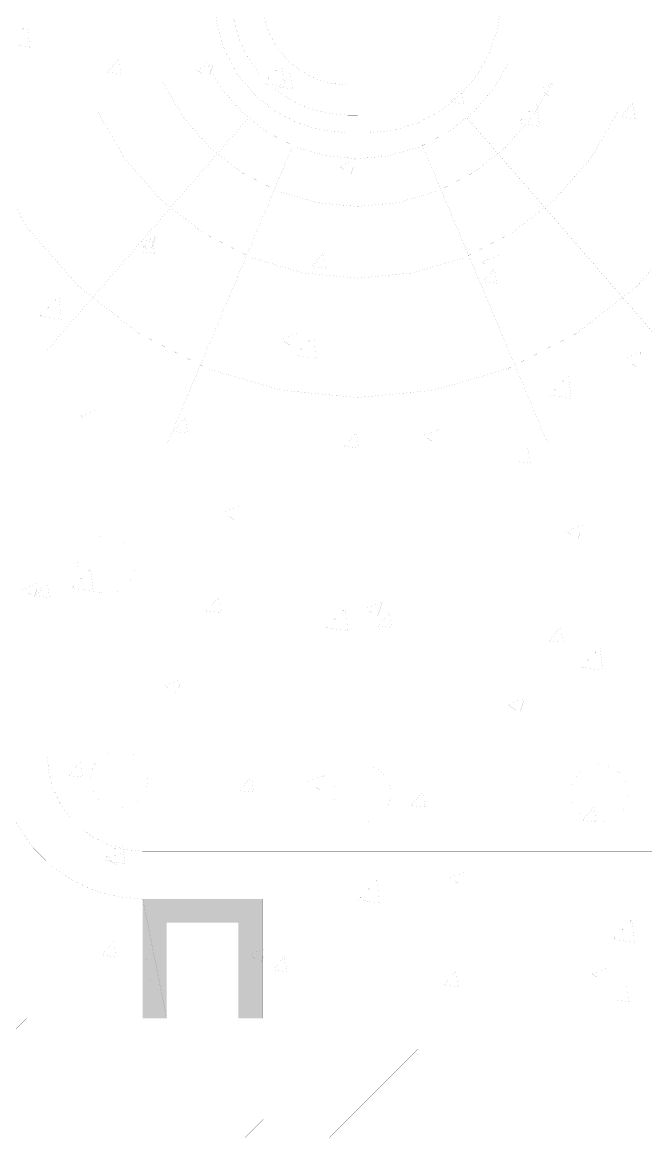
# Model space of a CAD drawing. Header units: millimetres. Extents: x -2171 to 1563, y -1758 to -1505.
# Drawn here: x 1366.955 to 1367.935, y -1601.994 to -1600.242 of the extents above; entities that cross this region are included whole.
import ezdxf

# ---------------------------------------------------------------- set-up
doc = ezdxf.new("R2010")
doc.units = ezdxf.units.MM
doc.linetypes.add('DOT', pattern=[0.025, 0, -0.025])
doc.layers.add('Tablet', color=7, linetype='Continuous', true_color=0x0180ff)

msp = doc.modelspace()

# ---------------------------------------------------------------- hatches: boundary and pattern name
at = {"layer": 'Tablet'}
for points in [[(1367.1822, -1601.806), (1367.1447, -1601.6185), (1367.1447, -1601.806)], [(1367.1822, -1601.6185), (1367.1447, -1601.6185), (1367.1822, -1601.806)], [(1367.2947, -1601.656), (1367.1822, -1601.6185), (1367.1822, -1601.656)], [(1367.2947, -1601.6185), (1367.1822, -1601.6185), (1367.2947, -1601.656)], [(1367.3322, -1601.806), (1367.2947, -1601.6185), (1367.2947, -1601.806)], [(1367.3322, -1601.6185), (1367.2947, -1601.6185), (1367.3322, -1601.806)]]:
    msp.add_hatch(color=1, dxfattribs=at).paths.add_polyline_path(points)

# ---------------------------------------------------------------- linework, layer by layer
at = {"layer": 'Tablet', "color": 7}
for points in [[(1366.9197, -1598.4685, 0.00006, 0.00006, 0), (1366.9197, -1601.3935, 0.00006, 0.00006, 0), (1366.9231, -1601.4326, 0.00006, 0.00006, 0), (1366.9333, -1601.4704, 0.00006, 0.00006, 0), (1366.9498, -1601.506, 0.00006, 0.00006, 0), (1366.9723, -1601.5381, 0.00006, 0.00006, 0), (1367.0001, -1601.5658, 0.00006, 0.00006, 0), (1367.0322, -1601.5883, 0.00006, 0.00006, 0), (1367.0677, -1601.6049, 0.00006, 0.00006, 0), (1367.1056, -1601.6151, 0.00006, 0.00006, 0), (1367.1447, -1601.6185, 0.00006, 0.00006, 0), (1368.1947, -1601.6185, 0.00006, 0.00006, 0), (1368.2338, -1601.6151, 0.00006, 0.00006, 0), (1368.2716, -1601.6049, 0.00006, 0.00006, 0), (1368.3072, -1601.5883, 0.00006, 0.00006, 0), (1368.3393, -1601.5658, 0.00006, 0.00006, 0), (1368.367, -1601.5381, 0.00006, 0.00006, 0), (1368.3895, -1601.506, 0.00006, 0.00006, 0), (1368.4061, -1601.4704, 0.00006, 0.00006, 0), (1368.4163, -1601.4326, 0.00006, 0.00006, 0), (1368.4197, -1601.3935, 0.00006, 0.00006, 0), (1368.4197, -1598.4685, 0.00006, 0.00006, 0)], [(1368.3447, -1598.4685, 0.00006, 0.00006, 0), (1368.3447, -1601.3935, 0.00006, 0.00006, 0), (1368.3424, -1601.4195, 0.00006, 0.00006, 0), (1368.3356, -1601.4448, 0.00006, 0.00006, 0), (1368.3246, -1601.4685, 0.00006, 0.00006, 0), (1368.3096, -1601.4899, 0.00006, 0.00006, 0), (1368.2911, -1601.5084, 0.00006, 0.00006, 0), (1368.2697, -1601.5234, 0.00006, 0.00006, 0), (1368.246, -1601.5344, 0.00006, 0.00006, 0), (1368.2207, -1601.5412, 0.00006, 0.00006, 0), (1368.1947, -1601.5435, 0.00006, 0.00006, 0), (1367.1447, -1601.5435, 0.00006, 0.00006, 0), (1367.1186, -1601.5412, 0.00006, 0.00006, 0), (1367.0934, -1601.5344, 0.00006, 0.00006, 0), (1367.0697, -1601.5234, 0.00006, 0.00006, 0), (1367.0483, -1601.5084, 0.00006, 0.00006, 0), (1367.0298, -1601.4899, 0.00006, 0.00006, 0), (1367.0148, -1601.4685, 0.00006, 0.00006, 0), (1367.0037, -1601.4448, 0.00006, 0.00006, 0), (1366.997, -1601.4195, 0.00006, 0.00006, 0), (1366.9947, -1601.3935, 0.00006, 0.00006, 0), (1366.9947, -1598.4685, 0.00006, 0.00006, 0)], [(1367.4822, -1600.3402, 0.00006, 0.00006, 0), (1367.4672, -1600.3402, 0.00006, 0.00006, 0), (1367.4408, -1600.3376, 0.00006, 0.00006, 0), (1367.4155, -1600.33, 0.00006, 0.00006, 0), (1367.3922, -1600.3175, 0.00006, 0.00006, 0), (1367.3717, -1600.3007, 0.00006, 0.00006, 0), (1367.3549, -1600.2802, 0.00006, 0.00006, 0), (1367.3425, -1600.2569, 0.00006, 0.00006, 0), (1367.3348, -1600.2316, 0.00006, 0.00006, 0), (1367.3322, -1600.2052, 0.00006, 0.00006, 0), (1367.3322, -1598.9709, 0.00006, 0.00006, 0)], [(1367.7072, -1598.9935, 0.00006, 0.00006, 0), (1367.7072, -1600.2052, 0.00006, 0.00006, 0), (1367.7031, -1600.2462, 0.00006, 0.00006, 0), (1367.6912, -1600.2856, 0.00006, 0.00006, 0), (1367.6718, -1600.3219, 0.00006, 0.00006, 0), (1367.6457, -1600.3537, 0.00006, 0.00006, 0), (1367.6139, -1600.3798, 0.00006, 0.00006, 0), (1367.5775, -1600.3992, 0.00006, 0.00006, 0), (1367.5382, -1600.4112, 0.00006, 0.00006, 0), (1367.4972, -1600.4152, 0.00006, 0.00006, 0), (1367.4822, -1600.4152, 0.00006, 0.00006, 0), (1367.4672, -1600.4152, 0.00006, 0.00006, 0), (1367.4262, -1600.4112, 0.00006, 0.00006, 0), (1367.3868, -1600.3992, 0.00006, 0.00006, 0), (1367.3505, -1600.3798, 0.00006, 0.00006, 0), (1367.3187, -1600.3537, 0.00006, 0.00006, 0), (1367.2926, -1600.3219, 0.00006, 0.00006, 0), (1367.2732, -1600.2856, 0.00006, 0.00006, 0), (1367.2612, -1600.2462, 0.00006, 0.00006, 0), (1367.2572, -1600.2052, 0.00006, 0.00006, 0), (1367.2572, -1598.9935, 0.00006, 0.00006, 0)], [(1367.4822, -1600.3875, 0.00006, 0.00006, 0), (1367.4672, -1600.3875, 0.00006, 0.00006, 0), (1367.4355, -1600.3847, 0.00006, 0.00006, 0), (1367.4049, -1600.3765, 0.00006, 0.00006, 0), (1367.3761, -1600.3631, 0.00006, 0.00006, 0), (1367.35, -1600.3448, 0.00006, 0.00006, 0), (1367.3276, -1600.3224, 0.00006, 0.00006, 0), (1367.3094, -1600.2964, 0.00006, 0.00006, 0), (1367.2959, -1600.2676, 0.00006, 0.00006, 0), (1367.2877, -1600.2369, 0.00006, 0.00006, 0), (1367.2849, -1600.2052, 0.00006, 0.00006, 0), (1367.2849, -1598.9935, 0.00006, 0.00006, 0)]]:
    msp.add_lwpolyline(points, format="xyseb", dxfattribs=at)
at = {"layer": 'Tablet', "color": 8}
for points in [[(1364.4822, -1598.6185, 0.000045, 0.000045, 0), (1364.4822, -1599.181, 0.000045, 0.000045, 0), (1366.7322, -1599.181, 0.000045, 0.000045, 0), (1366.7322, -1601.806, 0.000045, 0.000045, 0), (1368.6072, -1601.806, 0.000045, 0.000045, 0), (1368.6072, -1599.181, 0.000045, 0.000045, 0), (1370.8572, -1599.181, 0.000045, 0.000045, 0)], [(1366.9632, -1600.2452, 0.000045, 0.000045, 0), (1366.934, -1600.2756, 0.000045, 0.000045, 0)], [(1366.9632, -1600.2452, 0.000045, 0.000045, 0), (1366.9673, -1600.2808, 0.000045, 0.000045, 0)], [(1366.9673, -1600.2808, 0.000045, 0.000045, 0), (1366.934, -1600.2756, 0.000045, 0.000045, 0)], [(1367.1069, -1600.2987, 0.000045, 0.000045, 0), (1367.0889, -1600.3203, 0.000045, 0.000045, 0)], [(1367.1069, -1600.2987, 0.000045, 0.000045, 0), (1367.1113, -1600.3222, 0.000045, 0.000045, 0)], [(1367.2556, -1600.3064, 0.000045, 0.000045, 0), (1367.2294, -1600.3165, 0.000045, 0.000045, 0)], [(1367.248, -1600.329, 0.000045, 0.000045, 0), (1367.2294, -1600.3165, 0.000045, 0.000045, 0)], [(1367.2556, -1600.3064, 0.000045, 0.000045, 0), (1367.248, -1600.329, 0.000045, 0.000045, 0)], [(1367.3634, -1600.3072, 0.000045, 0.000045, 0), (1367.3342, -1600.3377, 0.000045, 0.000045, 0)], [(1367.3634, -1600.3072, 0.000045, 0.000045, 0), (1367.3675, -1600.3429, 0.000045, 0.000045, 0)], [(1367.1113, -1600.3222, 0.000045, 0.000045, 0), (1367.0889, -1600.3203, 0.000045, 0.000045, 0)], [(1367.3759, -1600.3223, 0.000045, 0.000045, 0), (1367.3578, -1600.3438, 0.000045, 0.000045, 0)], [(1367.3759, -1600.3223, 0.000045, 0.000045, 0), (1367.3802, -1600.3458, 0.000045, 0.000045, 0)], [(1367.3675, -1600.3429, 0.000045, 0.000045, 0), (1367.3342, -1600.3377, 0.000045, 0.000045, 0)], [(1367.3802, -1600.3458, 0.000045, 0.000045, 0), (1367.3578, -1600.3438, 0.000045, 0.000045, 0)], [(1367.6449, -1600.3458, 0.000045, 0.000045, 0), (1367.6268, -1600.3673, 0.000045, 0.000045, 0)], [(1367.6449, -1600.3458, 0.000045, 0.000045, 0), (1367.6492, -1600.3693, 0.000045, 0.000045, 0)], [(1367.7946, -1600.3364, 0.000045, 0.000045, 0), (1367.7683, -1600.3465, 0.000045, 0.000045, 0)], [(1367.787, -1600.3591, 0.000045, 0.000045, 0), (1367.7683, -1600.3465, 0.000045, 0.000045, 0)], [(1367.7946, -1600.3364, 0.000045, 0.000045, 0), (1367.787, -1600.3591, 0.000045, 0.000045, 0)], [(1367.6492, -1600.3693, 0.000045, 0.000045, 0), (1367.6268, -1600.3673, 0.000045, 0.000045, 0)], [(1367.7636, -1600.3693, 0.000045, 0.000045, 0), (1367.7344, -1600.3997, 0.000045, 0.000045, 0)], [(1367.7636, -1600.3693, 0.000045, 0.000045, 0), (1367.7678, -1600.4049, 0.000045, 0.000045, 0)], [(1367.9138, -1600.3693, 0.000045, 0.000045, 0), (1367.8958, -1600.3909, 0.000045, 0.000045, 0)], [(1367.9138, -1600.3693, 0.000045, 0.000045, 0), (1367.9182, -1600.3928, 0.000045, 0.000045, 0)], [(1367.7678, -1600.4049, 0.000045, 0.000045, 0), (1367.7344, -1600.3997, 0.000045, 0.000045, 0)], [(1367.9182, -1600.3928, 0.000045, 0.000045, 0), (1367.8958, -1600.3909, 0.000045, 0.000045, 0)], [(1367.4795, -1600.4574, 0.000045, 0.000045, 0), (1367.4532, -1600.4674, 0.000045, 0.000045, 0)], [(1367.4795, -1600.4574, 0.000045, 0.000045, 0), (1367.4719, -1600.48, 0.000045, 0.000045, 0)], [(1367.4719, -1600.48, 0.000045, 0.000045, 0), (1367.4532, -1600.4674, 0.000045, 0.000045, 0)], [(1367.1644, -1600.5783, 0.000045, 0.000045, 0), (1367.1381, -1600.5884, 0.000045, 0.000045, 0)], [(1367.1644, -1600.5783, 0.000045, 0.000045, 0), (1367.1568, -1600.601, 0.000045, 0.000045, 0)], [(1367.1568, -1600.601, 0.000045, 0.000045, 0), (1367.1381, -1600.5884, 0.000045, 0.000045, 0)], [(1367.159, -1600.5808, 0.000045, 0.000045, 0), (1367.1409, -1600.6023, 0.000045, 0.000045, 0)], [(1367.159, -1600.5808, 0.000045, 0.000045, 0), (1367.1633, -1600.6043, 0.000045, 0.000045, 0)], [(1367.1633, -1600.6043, 0.000045, 0.000045, 0), (1367.1409, -1600.6023, 0.000045, 0.000045, 0)], [(1367.4279, -1600.6043, 0.000045, 0.000045, 0), (1367.4099, -1600.6259, 0.000045, 0.000045, 0)], [(1367.4279, -1600.6043, 0.000045, 0.000045, 0), (1367.4323, -1600.6278, 0.000045, 0.000045, 0)], [(1367.7033, -1600.6083, 0.000045, 0.000045, 0), (1367.6771, -1600.6184, 0.000045, 0.000045, 0)], [(1367.7033, -1600.6083, 0.000045, 0.000045, 0), (1367.6957, -1600.631, 0.000045, 0.000045, 0)], [(1367.4323, -1600.6278, 0.000045, 0.000045, 0), (1367.4099, -1600.6259, 0.000045, 0.000045, 0)], [(1367.6957, -1600.631, 0.000045, 0.000045, 0), (1367.6771, -1600.6184, 0.000045, 0.000045, 0)], [(1367.6969, -1600.6279, 0.000045, 0.000045, 0), (1367.6788, -1600.6494, 0.000045, 0.000045, 0)], [(1367.6969, -1600.6279, 0.000045, 0.000045, 0), (1367.7012, -1600.6514, 0.000045, 0.000045, 0)], [(1367.7012, -1600.6514, 0.000045, 0.000045, 0), (1367.6788, -1600.6494, 0.000045, 0.000045, 0)], [(1367.0129, -1600.6725, 0.000045, 0.000045, 0), (1366.9837, -1600.703, 0.000045, 0.000045, 0)], [(1367.0129, -1600.6725, 0.000045, 0.000045, 0), (1367.017, -1600.7081, 0.000045, 0.000045, 0)], [(1367.017, -1600.7081, 0.000045, 0.000045, 0), (1366.9837, -1600.703, 0.000045, 0.000045, 0)], [(1367.3882, -1600.7293, 0.000045, 0.000045, 0), (1367.362, -1600.7394, 0.000045, 0.000045, 0)], [(1367.3882, -1600.7293, 0.000045, 0.000045, 0), (1367.3806, -1600.7519, 0.000045, 0.000045, 0)], [(1367.4131, -1600.7346, 0.000045, 0.000045, 0), (1367.3839, -1600.765, 0.000045, 0.000045, 0)], [(1367.4131, -1600.7346, 0.000045, 0.000045, 0), (1367.4173, -1600.7702, 0.000045, 0.000045, 0)], [(1367.3806, -1600.7519, 0.000045, 0.000045, 0), (1367.362, -1600.7394, 0.000045, 0.000045, 0)], [(1367.4173, -1600.7702, 0.000045, 0.000045, 0), (1367.3839, -1600.765, 0.000045, 0.000045, 0)], [(1367.9272, -1600.7593, 0.000045, 0.000045, 0), (1367.9009, -1600.7694, 0.000045, 0.000045, 0)], [(1367.9196, -1600.782, 0.000045, 0.000045, 0), (1367.9009, -1600.7694, 0.000045, 0.000045, 0)], [(1367.9272, -1600.7593, 0.000045, 0.000045, 0), (1367.9196, -1600.782, 0.000045, 0.000045, 0)], [(1367.8133, -1600.7967, 0.000045, 0.000045, 0), (1367.7841, -1600.8271, 0.000045, 0.000045, 0)], [(1367.8133, -1600.7967, 0.000045, 0.000045, 0), (1367.8175, -1600.8323, 0.000045, 0.000045, 0)], [(1367.8175, -1600.8323, 0.000045, 0.000045, 0), (1367.7841, -1600.8271, 0.000045, 0.000045, 0)], [(1367.0732, -1600.8502, 0.000045, 0.000045, 0), (1367.0469, -1600.8603, 0.000045, 0.000045, 0)], [(1367.0656, -1600.8729, 0.000045, 0.000045, 0), (1367.0469, -1600.8603, 0.000045, 0.000045, 0)], [(1367.0732, -1600.8502, 0.000045, 0.000045, 0), (1367.0656, -1600.8729, 0.000045, 0.000045, 0)], [(1367.211, -1600.8629, 0.000045, 0.000045, 0), (1367.1929, -1600.8844, 0.000045, 0.000045, 0)], [(1367.211, -1600.8629, 0.000045, 0.000045, 0), (1367.2153, -1600.8864, 0.000045, 0.000045, 0)], [(1367.2153, -1600.8864, 0.000045, 0.000045, 0), (1367.1929, -1600.8844, 0.000045, 0.000045, 0)], [(1367.48, -1600.8864, 0.000045, 0.000045, 0), (1367.4619, -1600.9079, 0.000045, 0.000045, 0)], [(1367.48, -1600.8864, 0.000045, 0.000045, 0), (1367.4843, -1600.9099, 0.000045, 0.000045, 0)], [(1367.6121, -1600.8803, 0.000045, 0.000045, 0), (1367.5858, -1600.8903, 0.000045, 0.000045, 0)], [(1367.6045, -1600.9029, 0.000045, 0.000045, 0), (1367.5858, -1600.8903, 0.000045, 0.000045, 0)], [(1367.6121, -1600.8803, 0.000045, 0.000045, 0), (1367.6045, -1600.9029, 0.000045, 0.000045, 0)], [(1367.4843, -1600.9099, 0.000045, 0.000045, 0), (1367.4619, -1600.9079, 0.000045, 0.000045, 0)], [(1367.7489, -1600.9099, 0.000045, 0.000045, 0), (1367.7309, -1600.9315, 0.000045, 0.000045, 0)], [(1367.7489, -1600.9099, 0.000045, 0.000045, 0), (1367.7533, -1600.9334, 0.000045, 0.000045, 0)], [(1367.7533, -1600.9334, 0.000045, 0.000045, 0), (1367.7309, -1600.9315, 0.000045, 0.000045, 0)], [(1367.297, -1601.0012, 0.000045, 0.000045, 0), (1367.2707, -1601.0113, 0.000045, 0.000045, 0)], [(1367.2894, -1601.0239, 0.000045, 0.000045, 0), (1367.2707, -1601.0113, 0.000045, 0.000045, 0)], [(1367.297, -1601.0012, 0.000045, 0.000045, 0), (1367.2894, -1601.0239, 0.000045, 0.000045, 0)], [(1367.8359, -1601.0313, 0.000045, 0.000045, 0), (1367.8097, -1601.0413, 0.000045, 0.000045, 0)], [(1367.8359, -1601.0313, 0.000045, 0.000045, 0), (1367.8283, -1601.0539, 0.000045, 0.000045, 0)], [(1367.8283, -1601.0539, 0.000045, 0.000045, 0), (1367.8097, -1601.0413, 0.000045, 0.000045, 0)], [(1367.0626, -1601.0999, 0.000045, 0.000045, 0), (1367.0334, -1601.1303, 0.000045, 0.000045, 0)], [(1367.0626, -1601.0999, 0.000045, 0.000045, 0), (1367.0668, -1601.1355, 0.000045, 0.000045, 0)], [(1366.9819, -1601.1222, 0.000045, 0.000045, 0), (1366.9557, -1601.1322, 0.000045, 0.000045, 0)], [(1366.9819, -1601.1222, 0.000045, 0.000045, 0), (1366.9743, -1601.1448, 0.000045, 0.000045, 0)], [(1366.9941, -1601.1214, 0.000045, 0.000045, 0), (1366.976, -1601.143, 0.000045, 0.000045, 0)], [(1366.9941, -1601.1214, 0.000045, 0.000045, 0), (1366.9984, -1601.1449, 0.000045, 0.000045, 0)], [(1366.9743, -1601.1448, 0.000045, 0.000045, 0), (1366.9557, -1601.1322, 0.000045, 0.000045, 0)], [(1367.0668, -1601.1355, 0.000045, 0.000045, 0), (1367.0334, -1601.1303, 0.000045, 0.000045, 0)], [(1366.9984, -1601.1449, 0.000045, 0.000045, 0), (1366.976, -1601.143, 0.000045, 0.000045, 0)], [(1367.263, -1601.1449, 0.000045, 0.000045, 0), (1367.2449, -1601.1665, 0.000045, 0.000045, 0)], [(1367.263, -1601.1449, 0.000045, 0.000045, 0), (1367.2674, -1601.1684, 0.000045, 0.000045, 0)], [(1367.5208, -1601.1522, 0.000045, 0.000045, 0), (1367.4946, -1601.1623, 0.000045, 0.000045, 0)], [(1367.5208, -1601.1522, 0.000045, 0.000045, 0), (1367.5132, -1601.1749, 0.000045, 0.000045, 0)], [(1367.2674, -1601.1684, 0.000045, 0.000045, 0), (1367.2449, -1601.1665, 0.000045, 0.000045, 0)], [(1367.4628, -1601.162, 0.000045, 0.000045, 0), (1367.4336, -1601.1924, 0.000045, 0.000045, 0)], [(1367.4628, -1601.162, 0.000045, 0.000045, 0), (1367.467, -1601.1976, 0.000045, 0.000045, 0)], [(1367.5132, -1601.1749, 0.000045, 0.000045, 0), (1367.4946, -1601.1623, 0.000045, 0.000045, 0)], [(1367.532, -1601.1685, 0.000045, 0.000045, 0), (1367.5139, -1601.19, 0.000045, 0.000045, 0)], [(1367.532, -1601.1685, 0.000045, 0.000045, 0), (1367.5363, -1601.192, 0.000045, 0.000045, 0)], [(1367.467, -1601.1976, 0.000045, 0.000045, 0), (1367.4336, -1601.1924, 0.000045, 0.000045, 0)], [(1367.5363, -1601.192, 0.000045, 0.000045, 0), (1367.5139, -1601.19, 0.000045, 0.000045, 0)], [(1367.801, -1601.192, 0.000045, 0.000045, 0), (1367.7829, -1601.2135, 0.000045, 0.000045, 0)], [(1367.801, -1601.192, 0.000045, 0.000045, 0), (1367.8053, -1601.2155, 0.000045, 0.000045, 0)], [(1367.8053, -1601.2155, 0.000045, 0.000045, 0), (1367.7829, -1601.2135, 0.000045, 0.000045, 0)], [(1367.863, -1601.224, 0.000045, 0.000045, 0), (1367.8338, -1601.2545, 0.000045, 0.000045, 0)], [(1367.863, -1601.224, 0.000045, 0.000045, 0), (1367.8672, -1601.2597, 0.000045, 0.000045, 0)], [(1367.8672, -1601.2596, 0.000045, 0.000045, 0), (1367.8338, -1601.2545, 0.000045, 0.000045, 0)], [(1367.2058, -1601.2731, 0.000045, 0.000045, 0), (1367.1795, -1601.2832, 0.000045, 0.000045, 0)], [(1367.2058, -1601.2732, 0.000045, 0.000045, 0), (1367.1981, -1601.2958, 0.000045, 0.000045, 0)], [(1367.1981, -1601.2958, 0.000045, 0.000045, 0), (1367.1795, -1601.2832, 0.000045, 0.000045, 0)], [(1367.7447, -1601.3032, 0.000045, 0.000045, 0), (1367.7184, -1601.3133, 0.000045, 0.000045, 0)], [(1367.7371, -1601.3258, 0.000045, 0.000045, 0), (1367.7184, -1601.3133, 0.000045, 0.000045, 0)], [(1367.7447, -1601.3032, 0.000045, 0.000045, 0), (1367.7371, -1601.3258, 0.000045, 0.000045, 0)], [(1367.0461, -1601.4035, 0.000045, 0.000045, 0), (1367.028, -1601.425, 0.000045, 0.000045, 0)], [(1367.0461, -1601.4035, 0.000045, 0.000045, 0), (1367.0504, -1601.427, 0.000045, 0.000045, 0)], [(1367.0504, -1601.427, 0.000045, 0.000045, 0), (1367.028, -1601.425, 0.000045, 0.000045, 0)], [(1367.3151, -1601.427, 0.000045, 0.000045, 0), (1367.297, -1601.4486, 0.000045, 0.000045, 0)], [(1367.3151, -1601.427, 0.000045, 0.000045, 0), (1367.3194, -1601.4505, 0.000045, 0.000045, 0)], [(1367.4296, -1601.4241, 0.000045, 0.000045, 0), (1367.4033, -1601.4342, 0.000045, 0.000045, 0)], [(1367.422, -1601.4468, 0.000045, 0.000045, 0), (1367.4033, -1601.4342, 0.000045, 0.000045, 0)], [(1367.4296, -1601.4241, 0.000045, 0.000045, 0), (1367.422, -1601.4468, 0.000045, 0.000045, 0)], [(1367.3194, -1601.4505, 0.000045, 0.000045, 0), (1367.297, -1601.4486, 0.000045, 0.000045, 0)], [(1367.584, -1601.4505, 0.000045, 0.000045, 0), (1367.566, -1601.4721, 0.000045, 0.000045, 0)], [(1367.584, -1601.4505, 0.000045, 0.000045, 0), (1367.5884, -1601.4741, 0.000045, 0.000045, 0)], [(1367.5884, -1601.474, 0.000045, 0.000045, 0), (1367.566, -1601.4721, 0.000045, 0.000045, 0)], [(1367.853, -1601.4741, 0.000045, 0.000045, 0), (1367.8349, -1601.4956, 0.000045, 0.000045, 0)], [(1367.853, -1601.4741, 0.000045, 0.000045, 0), (1367.8573, -1601.4976, 0.000045, 0.000045, 0)], [(1367.8573, -1601.4976, 0.000045, 0.000045, 0), (1367.8349, -1601.4956, 0.000045, 0.000045, 0)], [(1367.1123, -1601.5273, 0.000045, 0.000045, 0), (1367.0831, -1601.5577, 0.000045, 0.000045, 0)], [(1367.1123, -1601.5273, 0.000045, 0.000045, 0), (1367.1165, -1601.5629, 0.000045, 0.000045, 0)], [(1367.1165, -1601.5629, 0.000045, 0.000045, 0), (1367.0831, -1601.5577, 0.000045, 0.000045, 0)], [(1367.1145, -1601.5451, 0.000045, 0.000045, 0), (1367.0883, -1601.5552, 0.000045, 0.000045, 0)], [(1367.1069, -1601.5677, 0.000045, 0.000045, 0), (1367.0883, -1601.5552, 0.000045, 0.000045, 0)], [(1367.1145, -1601.5451, 0.000045, 0.000045, 0), (1367.1069, -1601.5677, 0.000045, 0.000045, 0)], [(1367.6534, -1601.5751, 0.000045, 0.000045, 0), (1367.6272, -1601.5852, 0.000045, 0.000045, 0)], [(1367.6534, -1601.5751, 0.000045, 0.000045, 0), (1367.6458, -1601.5978, 0.000045, 0.000045, 0)], [(1367.5126, -1601.5893, 0.000045, 0.000045, 0), (1367.4833, -1601.6198, 0.000045, 0.000045, 0)], [(1367.5125, -1601.5893, 0.000045, 0.000045, 0), (1367.5167, -1601.6249, 0.000045, 0.000045, 0)], [(1367.6458, -1601.5978, 0.000045, 0.000045, 0), (1367.6272, -1601.5852, 0.000045, 0.000045, 0)], [(1367.5167, -1601.6249, 0.000045, 0.000045, 0), (1367.4833, -1601.6198, 0.000045, 0.000045, 0)], [(1367.9128, -1601.6514, 0.000045, 0.000045, 0), (1367.8836, -1601.6818, 0.000045, 0.000045, 0)], [(1367.9128, -1601.6514, 0.000045, 0.000045, 0), (1367.9169, -1601.687, 0.000045, 0.000045, 0)], [(1367.9169, -1601.687, 0.000045, 0.000045, 0), (1367.8836, -1601.6818, 0.000045, 0.000045, 0)], [(1367.0981, -1601.6856, 0.000045, 0.000045, 0), (1367.08, -1601.7071, 0.000045, 0.000045, 0)], [(1367.0981, -1601.6856, 0.000045, 0.000045, 0), (1367.1025, -1601.7091, 0.000045, 0.000045, 0)], [(1367.3383, -1601.6961, 0.000045, 0.000045, 0), (1367.3121, -1601.7061, 0.000045, 0.000045, 0)], [(1367.3383, -1601.6961, 0.000045, 0.000045, 0), (1367.3307, -1601.7187, 0.000045, 0.000045, 0)], [(1367.1025, -1601.7091, 0.000045, 0.000045, 0), (1367.08, -1601.7071, 0.000045, 0.000045, 0)], [(1367.3307, -1601.7187, 0.000045, 0.000045, 0), (1367.3121, -1601.7061, 0.000045, 0.000045, 0)], [(1367.3671, -1601.7091, 0.000045, 0.000045, 0), (1367.349, -1601.7306, 0.000045, 0.000045, 0)], [(1367.3671, -1601.7091, 0.000045, 0.000045, 0), (1367.3714, -1601.7326, 0.000045, 0.000045, 0)], [(1367.3714, -1601.7326, 0.000045, 0.000045, 0), (1367.349, -1601.7306, 0.000045, 0.000045, 0)], [(1367.6361, -1601.7326, 0.000045, 0.000045, 0), (1367.618, -1601.7542, 0.000045, 0.000045, 0)], [(1367.6361, -1601.7326, 0.000045, 0.000045, 0), (1367.6404, -1601.7561, 0.000045, 0.000045, 0)], [(1367.8773, -1601.7261, 0.000045, 0.000045, 0), (1367.851, -1601.7362, 0.000045, 0.000045, 0)], [(1367.8697, -1601.7488, 0.000045, 0.000045, 0), (1367.851, -1601.7362, 0.000045, 0.000045, 0)], [(1367.8773, -1601.7261, 0.000045, 0.000045, 0), (1367.8697, -1601.7488, 0.000045, 0.000045, 0)], [(1367.6404, -1601.7561, 0.000045, 0.000045, 0), (1367.618, -1601.7542, 0.000045, 0.000045, 0)], [(1367.905, -1601.7561, 0.000045, 0.000045, 0), (1367.887, -1601.7777, 0.000045, 0.000045, 0)], [(1367.905, -1601.7561, 0.000045, 0.000045, 0), (1367.9094, -1601.7797, 0.000045, 0.000045, 0)], [(1367.9094, -1601.7797, 0.000045, 0.000045, 0), (1367.887, -1601.7777, 0.000045, 0.000045, 0)]]:
    msp.add_lwpolyline(points, format="xyseb", dxfattribs=at)
at = {"layer": 'Tablet', "color": 7, "linetype": 'DOT'}
for points in [[(1367.7205, -1600.3035, 0.00006, 0.00006, 0), (1367.6955, -1600.3465, 0.00006, 0.00006, 0), (1367.6628, -1600.384, 0.00006, 0.00006, 0), (1367.6237, -1600.4146, 0.00006, 0.00006, 0), (1367.5794, -1600.4373, 0.00006, 0.00006, 0), (1367.5317, -1600.4513, 0.00006, 0.00006, 0), (1367.4822, -1600.456, 0.00006, 0.00006, 0), (1367.4327, -1600.4513, 0.00006, 0.00006, 0), (1367.3849, -1600.4373, 0.00006, 0.00006, 0), (1367.3407, -1600.4146, 0.00006, 0.00006, 0), (1367.3015, -1600.384, 0.00006, 0.00006, 0), (1367.2689, -1600.3465, 0.00006, 0.00006, 0), (1367.2438, -1600.3035, 0.00006, 0.00006, 0)], [(1367.7886, -1600.3349, 0.00006, 0.00006, 0), (1367.7564, -1600.3902, 0.00006, 0.00006, 0), (1367.7144, -1600.4384, 0.00006, 0.00006, 0), (1367.6641, -1600.4778, 0.00006, 0.00006, 0), (1367.6072, -1600.507, 0.00006, 0.00006, 0), (1367.5458, -1600.5249, 0.00006, 0.00006, 0), (1367.4822, -1600.531, 0.00006, 0.00006, 0), (1367.4185, -1600.5249, 0.00006, 0.00006, 0), (1367.3572, -1600.507, 0.00006, 0.00006, 0), (1367.3003, -1600.4778, 0.00006, 0.00006, 0), (1367.2499, -1600.4384, 0.00006, 0.00006, 0), (1367.2079, -1600.3902, 0.00006, 0.00006, 0), (1367.1757, -1600.3349, 0.00006, 0.00006, 0)], [(1367.8908, -1600.3821, 0.00006, 0.00006, 0), (1367.8479, -1600.4557, 0.00006, 0.00006, 0), (1367.7918, -1600.52, 0.00006, 0.00006, 0), (1367.7247, -1600.5725, 0.00006, 0.00006, 0), (1367.6489, -1600.6115, 0.00006, 0.00006, 0), (1367.5671, -1600.6354, 0.00006, 0.00006, 0), (1367.4822, -1600.6435, 0.00006, 0.00006, 0), (1367.3973, -1600.6354, 0.00006, 0.00006, 0), (1367.3155, -1600.6115, 0.00006, 0.00006, 0), (1367.2397, -1600.5725, 0.00006, 0.00006, 0), (1367.1725, -1600.52, 0.00006, 0.00006, 0), (1367.1165, -1600.4557, 0.00006, 0.00006, 0), (1367.0736, -1600.3821, 0.00006, 0.00006, 0)], [(1366.9947, -1600.756, 0.00006, 0.00006, 0), (1367.3103, -1600.3919, 0.00006, 0.00006, 0)], [(1367.9697, -1600.756, 0.00006, 0.00006, 0), (1367.6541, -1600.3919, 0.00006, 0.00006, 0)], [(1367.1822, -1600.906, 0.00006, 0.00006, 0), (1367.3803, -1600.4354, 0.00006, 0.00006, 0)], [(1367.7822, -1600.906, 0.00006, 0.00006, 0), (1367.584, -1600.4354, 0.00006, 0.00006, 0)], [(1367.4822, -1600.981, 0.00006, 0.00006, 0), (1367.4822, -1600.456, 0.00006, 0.00006, 0)], [(1368.061, -1600.4606, 0.00006, 0.00006, 0), (1368.0002, -1600.565, 0.00006, 0.00006, 0), (1367.9209, -1600.656, 0.00006, 0.00006, 0), (1367.8258, -1600.7305, 0.00006, 0.00006, 0), (1367.7183, -1600.7856, 0.00006, 0.00006, 0), (1367.6024, -1600.8195, 0.00006, 0.00006, 0), (1367.4822, -1600.831, 0.00006, 0.00006, 0), (1367.362, -1600.8195, 0.00006, 0.00006, 0), (1367.246, -1600.7856, 0.00006, 0.00006, 0), (1367.1386, -1600.7305, 0.00006, 0.00006, 0), (1367.0435, -1600.656, 0.00006, 0.00006, 0), (1366.9641, -1600.565, 0.00006, 0.00006, 0), (1366.9034, -1600.4606, 0.00006, 0.00006, 0)]]:
    msp.add_lwpolyline(points, format="xyseb", dxfattribs=at)
at = {"layer": 'Tablet', "color": 86}
msp.add_lwpolyline([(1365.4947, -1600.381, 0.000045, 0.000045, 0), (1365.7572, -1600.381, 0.000045, 0.000045, 0), (1366.3572, -1601.731, 0.000045, 0.000045, 0), (1367.1447, -1601.731, 0.000045, 0.000045, 0)], format="xyseb", dxfattribs=at)
at = {"layer": 'Tablet', "color": 7}
for points in [[(1367.0423, -1601.0935, 0.000009, 0.000009, 0), (1367.0432, -1601.0847, 0.000009, 0.000009, 0), (1367.0457, -1601.0763, 0.000009, 0.000009, 0), (1367.0499, -1601.0685, 0.000009, 0.000009, 0), (1367.0555, -1601.0617, 0.000009, 0.000009, 0), (1367.0623, -1601.0561, 0.000009, 0.000009, 0), (1367.0701, -1601.0519, 0.000009, 0.000009, 0), (1367.0785, -1601.0494, 0.000009, 0.000009, 0), (1367.0873, -1601.0485, 0.000009, 0.000009, 0), (1367.0961, -1601.0494, 0.000009, 0.000009, 0), (1367.1045, -1601.0519, 0.000009, 0.000009, 0), (1367.1123, -1601.0561, 0.000009, 0.000009, 0), (1367.1191, -1601.0617, 0.000009, 0.000009, 0), (1367.1247, -1601.0685, 0.000009, 0.000009, 0), (1367.1289, -1601.0763, 0.000009, 0.000009, 0), (1367.1314, -1601.0847, 0.000009, 0.000009, 0), (1367.1323, -1601.0935, 0.000009, 0.000009, 0), (1367.1314, -1601.1023, 0.000009, 0.000009, 0), (1367.1289, -1601.1107, 0.000009, 0.000009, 0), (1367.1247, -1601.1185, 0.000009, 0.000009, 0), (1367.1191, -1601.1253, 0.000009, 0.000009, 0), (1367.1123, -1601.1309, 0.000009, 0.000009, 0), (1367.1045, -1601.1351, 0.000009, 0.000009, 0), (1367.0961, -1601.1376, 0.000009, 0.000009, 0), (1367.0873, -1601.1385, 0.000009, 0.000009, 0), (1367.0785, -1601.1376, 0.000009, 0.000009, 0), (1367.0701, -1601.1351, 0.000009, 0.000009, 0), (1367.0623, -1601.1309, 0.000009, 0.000009, 0), (1367.0555, -1601.1253, 0.000009, 0.000009, 0), (1367.0499, -1601.1185, 0.000009, 0.000009, 0), (1367.0457, -1601.1107, 0.000009, 0.000009, 0), (1367.0432, -1601.1023, 0.000009, 0.000009, 0), (1367.0423, -1601.0935, 0.000009, 0.000009, 0)], [(1367.0622, -1601.431, 0.000009, 0.000009, 0), (1367.063, -1601.4222, 0.000009, 0.000009, 0), (1367.0656, -1601.4138, 0.000009, 0.000009, 0), (1367.0698, -1601.406, 0.000009, 0.000009, 0), (1367.0754, -1601.3992, 0.000009, 0.000009, 0), (1367.0822, -1601.3936, 0.000009, 0.000009, 0), (1367.09, -1601.3894, 0.000009, 0.000009, 0), (1367.0984, -1601.3869, 0.000009, 0.000009, 0), (1367.1072, -1601.386, 0.000009, 0.000009, 0), (1367.116, -1601.3869, 0.000009, 0.000009, 0), (1367.1244, -1601.3894, 0.000009, 0.000009, 0), (1367.1322, -1601.3936, 0.000009, 0.000009, 0), (1367.139, -1601.3992, 0.000009, 0.000009, 0), (1367.1446, -1601.406, 0.000009, 0.000009, 0), (1367.1488, -1601.4138, 0.000009, 0.000009, 0), (1367.1513, -1601.4222, 0.000009, 0.000009, 0), (1367.1522, -1601.431, 0.000009, 0.000009, 0), (1367.1513, -1601.4398, 0.000009, 0.000009, 0), (1367.1488, -1601.4482, 0.000009, 0.000009, 0), (1367.1446, -1601.456, 0.000009, 0.000009, 0), (1367.139, -1601.4628, 0.000009, 0.000009, 0), (1367.1322, -1601.4684, 0.000009, 0.000009, 0), (1367.1244, -1601.4726, 0.000009, 0.000009, 0), (1367.116, -1601.4751, 0.000009, 0.000009, 0), (1367.1072, -1601.476, 0.000009, 0.000009, 0), (1367.0984, -1601.4751, 0.000009, 0.000009, 0), (1367.09, -1601.4726, 0.000009, 0.000009, 0), (1367.0822, -1601.4684, 0.000009, 0.000009, 0), (1367.0754, -1601.4628, 0.000009, 0.000009, 0), (1367.0698, -1601.456, 0.000009, 0.000009, 0), (1367.0656, -1601.4482, 0.000009, 0.000009, 0), (1367.063, -1601.4398, 0.000009, 0.000009, 0), (1367.0622, -1601.431, 0.000009, 0.000009, 0)], [(1367.4446, -1601.4527, 0.000009, 0.000009, 0), (1367.4454, -1601.4439, 0.000009, 0.000009, 0), (1367.448, -1601.4354, 0.000009, 0.000009, 0), (1367.4522, -1601.4277, 0.000009, 0.000009, 0), (1367.4578, -1601.4208, 0.000009, 0.000009, 0), (1367.4646, -1601.4153, 0.000009, 0.000009, 0), (1367.4724, -1601.4111, 0.000009, 0.000009, 0), (1367.4808, -1601.4085, 0.000009, 0.000009, 0), (1367.4896, -1601.4077, 0.000009, 0.000009, 0), (1367.4984, -1601.4085, 0.000009, 0.000009, 0), (1367.5068, -1601.4111, 0.000009, 0.000009, 0), (1367.5146, -1601.4153, 0.000009, 0.000009, 0), (1367.5214, -1601.4208, 0.000009, 0.000009, 0), (1367.527, -1601.4277, 0.000009, 0.000009, 0), (1367.5311, -1601.4354, 0.000009, 0.000009, 0), (1367.5337, -1601.4439, 0.000009, 0.000009, 0), (1367.5346, -1601.4527, 0.000009, 0.000009, 0), (1367.5337, -1601.4614, 0.000009, 0.000009, 0), (1367.5311, -1601.4699, 0.000009, 0.000009, 0), (1367.527, -1601.4777, 0.000009, 0.000009, 0), (1367.5214, -1601.4845, 0.000009, 0.000009, 0), (1367.5146, -1601.4901, 0.000009, 0.000009, 0), (1367.5068, -1601.4942, 0.000009, 0.000009, 0), (1367.4984, -1601.4968, 0.000009, 0.000009, 0), (1367.4896, -1601.4977, 0.000009, 0.000009, 0), (1367.4808, -1601.4968, 0.000009, 0.000009, 0), (1367.4724, -1601.4942, 0.000009, 0.000009, 0), (1367.4646, -1601.4901, 0.000009, 0.000009, 0), (1367.4578, -1601.4845, 0.000009, 0.000009, 0), (1367.4522, -1601.4777, 0.000009, 0.000009, 0), (1367.448, -1601.4699, 0.000009, 0.000009, 0), (1367.4454, -1601.4614, 0.000009, 0.000009, 0), (1367.4446, -1601.4527, 0.000009, 0.000009, 0)], [(1367.8171, -1601.4527, 0.000009, 0.000009, 0), (1367.818, -1601.4439, 0.000009, 0.000009, 0), (1367.8206, -1601.4354, 0.000009, 0.000009, 0), (1367.8247, -1601.4277, 0.000009, 0.000009, 0), (1367.8303, -1601.4208, 0.000009, 0.000009, 0), (1367.8371, -1601.4153, 0.000009, 0.000009, 0), (1367.8449, -1601.4111, 0.000009, 0.000009, 0), (1367.8534, -1601.4085, 0.000009, 0.000009, 0), (1367.8621, -1601.4077, 0.000009, 0.000009, 0), (1367.8709, -1601.4085, 0.000009, 0.000009, 0), (1367.8794, -1601.4111, 0.000009, 0.000009, 0), (1367.8871, -1601.4153, 0.000009, 0.000009, 0), (1367.894, -1601.4208, 0.000009, 0.000009, 0), (1367.8996, -1601.4277, 0.000009, 0.000009, 0), (1367.9037, -1601.4354, 0.000009, 0.000009, 0), (1367.9063, -1601.4439, 0.000009, 0.000009, 0), (1367.9071, -1601.4527, 0.000009, 0.000009, 0), (1367.9063, -1601.4614, 0.000009, 0.000009, 0), (1367.9037, -1601.4699, 0.000009, 0.000009, 0), (1367.8996, -1601.4777, 0.000009, 0.000009, 0), (1367.894, -1601.4845, 0.000009, 0.000009, 0), (1367.8871, -1601.4901, 0.000009, 0.000009, 0), (1367.8794, -1601.4942, 0.000009, 0.000009, 0), (1367.8709, -1601.4968, 0.000009, 0.000009, 0), (1367.8621, -1601.4977, 0.000009, 0.000009, 0), (1367.8534, -1601.4968, 0.000009, 0.000009, 0), (1367.8449, -1601.4942, 0.000009, 0.000009, 0), (1367.8371, -1601.4901, 0.000009, 0.000009, 0), (1367.8303, -1601.4845, 0.000009, 0.000009, 0), (1367.8247, -1601.4777, 0.000009, 0.000009, 0), (1367.8206, -1601.4699, 0.000009, 0.000009, 0), (1367.818, -1601.4614, 0.000009, 0.000009, 0), (1367.8171, -1601.4527, 0.000009, 0.000009, 0)], [(1367.1822, -1601.806, 0.00006, 0.00006, 0), (1367.1822, -1601.656, 0.00006, 0.00006, 0), (1367.2947, -1601.656, 0.00006, 0.00006, 0), (1367.2947, -1601.806, 0.00006, 0.00006, 0), (1367.3322, -1601.806, 0.00006, 0.00006, 0), (1367.3322, -1601.6185, 0.00006, 0.00006, 0), (1367.1447, -1601.6185, 0.00006, 0.00006, 0), (1367.1447, -1601.806, 0.00006, 0.00006, 0)]]:
    msp.add_lwpolyline(points, format="xyseb", close=True, dxfattribs=at)
at = {"layer": 'Tablet', "color": 1}
for points in [[(1367.1822, -1601.806, 0.000075, 0.000075, 0), (1367.1447, -1601.6185, 0.000075, 0.000075, 0), (1367.1447, -1601.806, 0.000075, 0.000075, 0)], [(1367.2947, -1601.656, 0.000075, 0.000075, 0), (1367.1822, -1601.6185, 0.000075, 0.000075, 0), (1367.1822, -1601.656, 0.000075, 0.000075, 0)], [(1367.3322, -1601.806, 0.000075, 0.000075, 0), (1367.2947, -1601.6185, 0.000075, 0.000075, 0), (1367.2947, -1601.806, 0.000075, 0.000075, 0)], [(1366.5447, -1601.806, 0.00006, 0.00006, 0), (1366.5447, -1601.9935, 0.00006, 0.00006, 0), (1368.7947, -1601.9935, 0.00006, 0.00006, 0), (1368.7947, -1601.806, 0.00006, 0.00006, 0)]]:
    msp.add_lwpolyline(points, format="xyseb", close=True, dxfattribs=at)
for points in [[(1367.1822, -1601.6185, 0.000075, 0.000075, 0), (1367.1447, -1601.6185, 0.000075, 0.000075, 0), (1367.1822, -1601.806, 0.000075, 0.000075, 0)], [(1367.2947, -1601.6185, 0.000075, 0.000075, 0), (1367.1822, -1601.6185, 0.000075, 0.000075, 0), (1367.2947, -1601.656, 0.000075, 0.000075, 0)], [(1367.3322, -1601.6185, 0.000075, 0.000075, 0), (1367.2947, -1601.6185, 0.000075, 0.000075, 0), (1367.3322, -1601.806, 0.000075, 0.000075, 0)]]:
    msp.add_lwpolyline(points, format="xyseb", dxfattribs=at)
at = {"layer": 'Tablet', "color": 86}
msp.add_lwpolyline([(1367.1259, -1601.731, 0.00000375, 0.00000375, 0), (1367.1263, -1601.7273, 0.00000375, 0.00000375, 0), (1367.1274, -1601.7238, 0.00000375, 0.00000375, 0), (1367.1343, -1601.7154, 0.00000375, 0.00000375, 0), (1367.1375, -1601.7137, 0.00000375, 0.00000375, 0), (1367.141, -1601.7126, 0.00000375, 0.00000375, 0), (1367.1447, -1601.7122, 0.00000375, 0.00000375, 0), (1367.1483, -1601.7126, 0.00000375, 0.00000375, 0), (1367.1519, -1601.7137, 0.00000375, 0.00000375, 0), (1367.1603, -1601.7206, 0.00000375, 0.00000375, 0), (1367.162, -1601.7238, 0.00000375, 0.00000375, 0), (1367.1631, -1601.7273, 0.00000375, 0.00000375, 0), (1367.1634, -1601.731, 0.00000375, 0.00000375, 0), (1367.1631, -1601.7346, 0.00000375, 0.00000375, 0), (1367.162, -1601.7382, 0.00000375, 0.00000375, 0), (1367.1551, -1601.7466, 0.00000375, 0.00000375, 0), (1367.1519, -1601.7483, 0.00000375, 0.00000375, 0), (1367.1483, -1601.7494, 0.00000375, 0.00000375, 0), (1367.1447, -1601.7497, 0.00000375, 0.00000375, 0), (1367.141, -1601.7494, 0.00000375, 0.00000375, 0), (1367.1375, -1601.7483, 0.00000375, 0.00000375, 0), (1367.1291, -1601.7414, 0.00000375, 0.00000375, 0), (1367.1274, -1601.7382, 0.00000375, 0.00000375, 0), (1367.1263, -1601.7346, 0.00000375, 0.00000375, 0), (1367.1259, -1601.731, 0.00000375, 0.00000375, 0)], format="xyseb", close=True, dxfattribs=at)
at = {"layer": 'Tablet', "color": 9}
for points in [[(1366.9623, -1601.806, 0.000045, 0.000045, 0), (1366.7748, -1601.9935, 0.000045, 0.000045, 0)], [(1367.0949, -1601.806, 0.000045, 0.000045, 0), (1366.9074, -1601.9935, 0.000045, 0.000045, 0)], [(1367.2275, -1601.806, 0.000045, 0.000045, 0), (1367.04, -1601.9935, 0.000045, 0.000045, 0)], [(1367.3601, -1601.806, 0.000045, 0.000045, 0), (1367.1726, -1601.9935, 0.000045, 0.000045, 0)], [(1367.4927, -1601.806, 0.000045, 0.000045, 0), (1367.3052, -1601.9935, 0.000045, 0.000045, 0)], [(1367.6252, -1601.806, 0.000045, 0.000045, 0), (1367.4377, -1601.9935, 0.000045, 0.000045, 0)], [(1367.7578, -1601.806, 0.000045, 0.000045, 0), (1367.5703, -1601.9935, 0.000045, 0.000045, 0)], [(1367.8904, -1601.806, 0.000045, 0.000045, 0), (1367.7029, -1601.9935, 0.000045, 0.000045, 0)], [(1368.023, -1601.806, 0.000045, 0.000045, 0), (1367.8355, -1601.9935, 0.000045, 0.000045, 0)]]:
    msp.add_lwpolyline(points, format="xyseb", dxfattribs=at)

doc.saveas('drawing.dxf')
